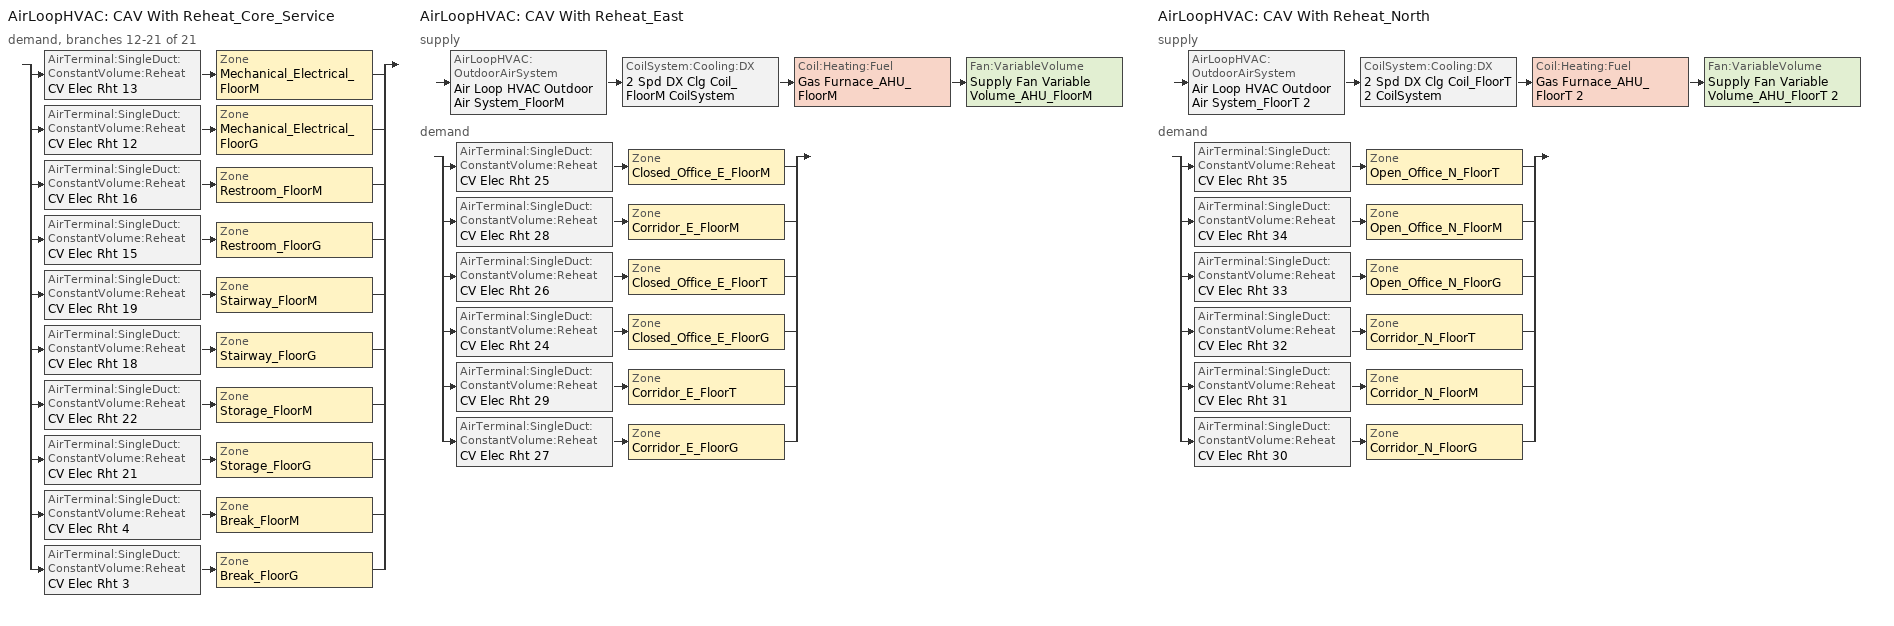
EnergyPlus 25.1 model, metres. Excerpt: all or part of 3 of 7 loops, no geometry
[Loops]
AirLoopHVAC 'CAV With Reheat_Core_Service'
 demand, branches 12-21 of 21: split
  | AirTerminal:SingleDuct:ConstantVolume:Reheat 'CV Elec Rht 13' > Zone 'Mechanical_Electrical_FloorM'
  | AirTerminal:SingleDuct:ConstantVolume:Reheat 'CV Elec Rht 12' > Zone 'Mechanical_Electrical_FloorG'
  | AirTerminal:SingleDuct:ConstantVolume:Reheat 'CV Elec Rht 16' > Zone 'Restroom_FloorM'
  | AirTerminal:SingleDuct:ConstantVolume:Reheat 'CV Elec Rht 15' > Zone 'Restroom_FloorG'
  | AirTerminal:SingleDuct:ConstantVolume:Reheat 'CV Elec Rht 19' > Zone 'Stairway_FloorM'
  | AirTerminal:SingleDuct:ConstantVolume:Reheat 'CV Elec Rht 18' > Zone 'Stairway_FloorG'
  | AirTerminal:SingleDuct:ConstantVolume:Reheat 'CV Elec Rht 22' > Zone 'Storage_FloorM'
  | AirTerminal:SingleDuct:ConstantVolume:Reheat 'CV Elec Rht 21' > Zone 'Storage_FloorG'
  | AirTerminal:SingleDuct:ConstantVolume:Reheat 'CV Elec Rht 4' > Zone 'Break_FloorM'
  | AirTerminal:SingleDuct:ConstantVolume:Reheat 'CV Elec Rht 3' > Zone 'Break_FloorG'
AirLoopHVAC 'CAV With Reheat_East'
 supply: AirLoopHVAC:OutdoorAirSystem 'Air Loop HVAC Outdoor Air System_FloorM' > CoilSystem:Cooling:DX '2 Spd DX Clg Coil_FloorM CoilSystem' > Coil:Heating:Fuel 'Gas Furnace_AHU_FloorM' > Fan:VariableVolume 'Supply Fan Variable Volume_AHU_FloorM'
 demand: split
  | AirTerminal:SingleDuct:ConstantVolume:Reheat 'CV Elec Rht 25' > Zone 'Closed_Office_E_FloorM'
  | AirTerminal:SingleDuct:ConstantVolume:Reheat 'CV Elec Rht 28' > Zone 'Corridor_E_FloorM'
  | AirTerminal:SingleDuct:ConstantVolume:Reheat 'CV Elec Rht 26' > Zone 'Closed_Office_E_FloorT'
  | AirTerminal:SingleDuct:ConstantVolume:Reheat 'CV Elec Rht 24' > Zone 'Closed_Office_E_FloorG'
  | AirTerminal:SingleDuct:ConstantVolume:Reheat 'CV Elec Rht 29' > Zone 'Corridor_E_FloorT'
  | AirTerminal:SingleDuct:ConstantVolume:Reheat 'CV Elec Rht 27' > Zone 'Corridor_E_FloorG'
AirLoopHVAC 'CAV With Reheat_North'
 supply: AirLoopHVAC:OutdoorAirSystem 'Air Loop HVAC Outdoor Air System_FloorT 2' > CoilSystem:Cooling:DX '2 Spd DX Clg Coil_FloorT 2 CoilSystem' > Coil:Heating:Fuel 'Gas Furnace_AHU_FloorT 2' > Fan:VariableVolume 'Supply Fan Variable Volume_AHU_FloorT 2'
 demand: split
  | AirTerminal:SingleDuct:ConstantVolume:Reheat 'CV Elec Rht 35' > Zone 'Open_Office_N_FloorT'
  | AirTerminal:SingleDuct:ConstantVolume:Reheat 'CV Elec Rht 34' > Zone 'Open_Office_N_FloorM'
  | AirTerminal:SingleDuct:ConstantVolume:Reheat 'CV Elec Rht 33' > Zone 'Open_Office_N_FloorG'
  | AirTerminal:SingleDuct:ConstantVolume:Reheat 'CV Elec Rht 32' > Zone 'Corridor_N_FloorT'
  | AirTerminal:SingleDuct:ConstantVolume:Reheat 'CV Elec Rht 31' > Zone 'Corridor_N_FloorM'
  | AirTerminal:SingleDuct:ConstantVolume:Reheat 'CV Elec Rht 30' > Zone 'Corridor_N_FloorG'
[DesignSpecification:OutdoorAir] Outdoor Air Method=Maximum; Outdoor Air Flow per Person {m3/s-person}=0.00707921; Outdoor Air Flow per Zone Floor Area {m3/s-m2}=0.000762; Outdoor Air Flow per Zone {m3/s}=0; Outdoor Air Flow Air Changes per Hour {1/hr}=0; Outdoor Air Schedule=OfficeMediumOfficeHVACAvail
DSOA_Open_Office_N_FloorG; DSOA_Closed_Office_E_FloorG; DSOA_Open_Office_N_FloorM; DSOA_Closed_Office_E_FloorM; DSOA_Open_Office_N_FloorT; DSOA_Closed_Office_E_FloorT; DSOA_Storage_FloorG; DSOA_Storage_FloorM; DSOA_Mechanical_Electrical_FloorG; DSOA_Mechanical_Electrical_FloorM; DSOA_Restroom_FloorG; DSOA_Restroom_FloorM; DSOA_Break_FloorG; DSOA_Break_FloorM; DSOA_Stairway_FloorG; DSOA_Stairway_FloorM; DSOA_Corridor_N_FloorG; DSOA_Corridor_E_FloorG; DSOA_Corridor_N_FloorM; DSOA_Corridor_E_FloorM; DSOA_Corridor_N_FloorT; DSOA_Corridor_E_FloorT
[Sizing:Zone] Zone Cooling Design Supply Air Temperature Input Method=SupplyAirTemperature; Zone Cooling Design Supply Air Temperature {C}=14; Zone Cooling Design Supply Air Temperature Difference {deltaC}=11.11; Zone Heating Design Supply Air Temperature Input Method=SupplyAirTemperature; Zone Heating Design Supply Air Temperature {C}=40; Zone Heating Design Supply Air Temperature Difference {deltaC}=11.11; Zone Cooling Design Supply Air Humidity Ratio {kgWater/kgDryAir}=0.0085; Zone Heating Design Supply Air Humidity Ratio {kgWater/kgDryAir}=0.008; Cooling Design Air Flow Method=DesignDay; Cooling Design Air Flow Rate {m3/s}=0; Cooling Minimum Air Flow per Zone Floor Area {m3/s-m2}=0.000762; Cooling Minimum Air Flow {m3/s}=0; Cooling Minimum Air Flow Fraction=0; Heating Design Air Flow Method=DesignDay; Heating Design Air Flow Rate {m3/s}=0; Heating Maximum Air Flow per Zone Floor Area {m3/s-m2}=0.002032; Heating Maximum Air Flow {m3/s}=0.141576; Heating Maximum Air Flow Fraction=0.3; Account for Dedicated Outdoor Air System=No; Zone Load Sizing Method=Sensible Load Only No Latent Load; Zone Latent Cooling Design Supply Air Humidity Ratio Input Method=HumidityRatioDifference; Zone Cooling Design Supply Air Humidity Ratio Difference {kgWater/kgDryAir}=0.005; Zone Latent Heating Design Supply Air Humidity Ratio Input Method=HumidityRatioDifference; Zone Humidification Design Supply Air Humidity Ratio Difference {kgWater/kgDryAir}=0.005; Type of Space Sum to Use=Coincident
Name | Design Specification Outdoor Air Object
Break_FloorG | DSOA_Break_FloorG
Break_FloorM | DSOA_Break_FloorM
Closed_Office_E_FloorG | DSOA_Closed_Office_E_FloorG
Closed_Office_E_FloorM | DSOA_Closed_Office_E_FloorM
Closed_Office_E_FloorT | DSOA_Closed_Office_E_FloorT
Corridor_E_FloorG | DSOA_Corridor_E_FloorG
Corridor_E_FloorM | DSOA_Corridor_E_FloorM
Corridor_E_FloorT | DSOA_Corridor_E_FloorT
Corridor_N_FloorG | DSOA_Corridor_N_FloorG
Corridor_N_FloorM | DSOA_Corridor_N_FloorM
Corridor_N_FloorT | DSOA_Corridor_N_FloorT
Mechanical_Electrical_FloorG | DSOA_Mechanical_Electrical_FloorG
Mechanical_Electrical_FloorM | DSOA_Mechanical_Electrical_FloorM
Open_Office_N_FloorG | DSOA_Open_Office_N_FloorG
Open_Office_N_FloorM | DSOA_Open_Office_N_FloorM
Open_Office_N_FloorT | DSOA_Open_Office_N_FloorT
Restroom_FloorG | DSOA_Restroom_FloorG
Restroom_FloorM | DSOA_Restroom_FloorM
Stairway_FloorG | DSOA_Stairway_FloorG
Stairway_FloorM | DSOA_Stairway_FloorM
Storage_FloorG | DSOA_Storage_FloorG
Storage_FloorM | DSOA_Storage_FloorM
[Sizing:System] Type of Load to Size On=Sensible; Design Outdoor Air Flow Rate {m3/s}=Autosize; Central Heating Maximum System Air Flow Ratio=0.3; Preheat Design Temperature {C}=7; Preheat Design Humidity Ratio {kgWater/kgDryAir}=0.008; Precool Design Temperature {C}=12.8; Precool Design Humidity Ratio {kgWater/kgDryAir}=0.008; Central Cooling Design Supply Air Temperature {C}=12.8; Central Heating Design Supply Air Temperature {C}=12.8; Type of Zone Sum to Use=Coincident; 100% Outdoor Air in Cooling=No; 100% Outdoor Air in Heating=No; Central Cooling Design Supply Air Humidity Ratio {kgWater/kgDryAir}=0.0085; Central Heating Design Supply Air Humidity Ratio {kgWater/kgDryAir}=0.008; Cooling Supply Air Flow Rate Method=DesignDay; Cooling Supply Air Flow Rate {m3/s}=0; Cooling Supply Air Flow Rate Per Floor Area {m3/s-m2}=0.00996765; Cooling Fraction of Autosized Cooling Supply Air Flow Rate=1; Cooling Supply Air Flow Rate Per Unit Cooling Capacity {m3/s-W}=3.94755e-05; Heating Supply Air Flow Rate Method=DesignDay; Heating Supply Air Flow Rate {m3/s}=0; Heating Supply Air Flow Rate Per Floor Area {m3/s-m2}=0.00996765; Heating Fraction of Autosized Heating Supply Air Flow Rate=1; Heating Fraction of Autosized Cooling Supply Air Flow Rate=1; Heating Supply Air Flow Rate Per Unit Heating Capacity {m3/s-W}=3.15882e-05; System Outdoor Air Method=ZoneSum; Zone Maximum Outdoor Air Fraction=1; Cooling Design Capacity Method=CoolingDesignCapacity; Cooling Design Capacity {W}=Autosize; Cooling Design Capacity Per Floor Area {W/m2}=234.7; Fraction of Autosized Cooling Design Capacity=1; Heating Design Capacity Method=HeatingDesignCapacity; Heating Design Capacity {W}=Autosize; Heating Design Capacity Per Floor Area {W/m2}=157; Fraction of Autosized Heating Design Capacity=1; Central Cooling Capacity Control Method=OnOff; Occupant Diversity=Autosize
CAV With Reheat_East; CAV With Reheat_North
[AirTerminal:SingleDuct:ConstantVolume:Reheat] Availability Schedule=Always On Discrete; Maximum Air Flow Rate {m3/s}=Autosize; Maximum Hot Water or Steam Flow Rate {m3/s}=Autosize; Minimum Hot Water or Steam Flow Rate {m3/s}=0; Convergence Tolerance=0.001; Maximum Reheat Air Temperature {C}=35
Name | Reheat Coil
CV Elec Rht 3 | CV Elec Rht Coil 3
CV Elec Rht 4 | CV Elec Rht Coil 4
CV Elec Rht 24 | CV Elec Rht Coil 24
CV Elec Rht 25 | CV Elec Rht Coil 25
CV Elec Rht 26 | CV Elec Rht Coil 26
CV Elec Rht 27 | CV Elec Rht Coil 27
CV Elec Rht 28 | CV Elec Rht Coil 28
CV Elec Rht 29 | CV Elec Rht Coil 29
CV Elec Rht 30 | CV Elec Rht Coil 30
CV Elec Rht 31 | CV Elec Rht Coil 31
CV Elec Rht 32 | CV Elec Rht Coil 32
CV Elec Rht 12 | CV Elec Rht Coil 12
CV Elec Rht 13 | CV Elec Rht Coil 13
CV Elec Rht 33 | CV Elec Rht Coil 33
CV Elec Rht 34 | CV Elec Rht Coil 34
CV Elec Rht 35 | CV Elec Rht Coil 35
CV Elec Rht 15 | CV Elec Rht Coil 15
CV Elec Rht 16 | CV Elec Rht Coil 16
CV Elec Rht 18 | CV Elec Rht Coil 18
CV Elec Rht 19 | CV Elec Rht Coil 19
CV Elec Rht 21 | CV Elec Rht Coil 21
CV Elec Rht 22 | CV Elec Rht Coil 22
[Zone equipment]
Break_FloorG: CV Elec Rht 3
Break_FloorM: CV Elec Rht 4
Closed_Office_E_FloorG: CV Elec Rht 24
Closed_Office_E_FloorM: CV Elec Rht 25
Closed_Office_E_FloorT: CV Elec Rht 26
Corridor_E_FloorG: CV Elec Rht 27
Corridor_E_FloorM: CV Elec Rht 28
Corridor_E_FloorT: CV Elec Rht 29
Corridor_N_FloorG: CV Elec Rht 30
Corridor_N_FloorM: CV Elec Rht 31
Corridor_N_FloorT: CV Elec Rht 32
Mechanical_Electrical_FloorG: CV Elec Rht 12
Mechanical_Electrical_FloorM: CV Elec Rht 13
Open_Office_N_FloorG: CV Elec Rht 33
Open_Office_N_FloorM: CV Elec Rht 34
Open_Office_N_FloorT: CV Elec Rht 35
Restroom_FloorG: Zone Exhaust Fan, CV Elec Rht 15
Restroom_FloorM: Zone Exhaust Fan 1, CV Elec Rht 16
Stairway_FloorG: CV Elec Rht 18
Stairway_FloorM: CV Elec Rht 19
Storage_FloorG: CV Elec Rht 21
Storage_FloorM: CV Elec Rht 22
[Fan:VariableVolume] Availability Schedule=OfficeMediumOfficeHVACAvail; Fan Total Efficiency=0.57; Pressure Rise {Pa}=946.3; Maximum Flow Rate {m3/s}=AutoSize; Fan Power Minimum Flow Rate Input Method=FixedFlowRate; Fan Power Minimum Flow Fraction=0; Fan Power Minimum Air Flow Rate {m3/s}=0; Motor Efficiency=0.88; Motor In Airstream Fraction=1; Fan Power Coefficient 1=0.0407599; Fan Power Coefficient 2=0.088045; Fan Power Coefficient 3=-0.0729261; Fan Power Coefficient 4=0.94374; Fan Power Coefficient 5=0
Supply Fan Variable Volume_AHU_FloorM; Supply Fan Variable Volume_AHU_FloorT 2
[Fan:ZoneExhaust] Availability Schedule=OfficeMediumOfficeHVACAvail; Fan Total Efficiency=0.65; Pressure Rise {Pa}=120; Maximum Flow Rate {m3/s}=0.0944; System Availability Manager Coupling Mode=Decoupled
Zone Exhaust Fan; Zone Exhaust Fan 1
[Coil:Cooling:DX:TwoSpeed] Availability Schedule=Always On Discrete; High Speed Gross Rated Total Cooling Capacity {W}=Autosize; High Speed Rated Sensible Heat Ratio=Autosize; High Speed Gross Rated Cooling COP {W/W}=3.3; High Speed Rated Air Flow Rate {m3/s}=Autosize; High Speed 2017 Rated Evaporator Fan Power Per Volume Flow Rate {W/(m3/s)}=773.3; High Speed 2023 Rated Evaporator Fan Power Per Volume Flow Rate {W/(m3/s)}=934.4; Unit Internal Static Air Pressure {Pa}=773.3; Total Cooling Capacity Function of Temperature Curve=OS:Curve:Biquadratic 25; Total Cooling Capacity Function of Flow Fraction Curve=OS:Curve:Quadratic 20; Energy Input Ratio Function of Temperature Curve=OS:Curve:Biquadratic 22; Energy Input Ratio Function of Flow Fraction Curve=OS:Curve:Quadratic 21; Part Load Fraction Correlation Curve=OS:Curve:Quadratic 22; Low Speed Gross Rated Total Cooling Capacity {W}=Autosize; Low Speed Gross Rated Sensible Heat Ratio=Autosize; Low Speed Gross Rated Cooling COP {W/W}=3.3; Low Speed Rated Air Flow Rate {m3/s}=Autosize; Low Speed 2017 Rated Evaporator Fan Power Per Volume Flow Rate {W/(m3/s)}=773.3; Low Speed 2023 Rated Evaporator Fan Power Per Volume Flow Rate {W/(m3/s)}=934.4; Low Speed Total Cooling Capacity Function of Temperature Curve=OS:Curve:Biquadratic 23; Low Speed Energy Input Ratio Function of Temperature Curve=OS:Curve:Biquadratic 24; Condenser Type=AirCooled; Minimum Outdoor Dry-Bulb Temperature for Compressor Operation {C}=-25; High Speed Evaporative Condenser Effectiveness=0; High Speed Evaporative Condenser Air Flow Rate {m3/s}=Autosize; High Speed Evaporative Condenser Pump Rated Power Consumption {W}=Autosize; Low Speed Evaporative Condenser Effectiveness=0; Low Speed Evaporative Condenser Air Flow Rate {m3/s}=Autosize; Low Speed Evaporative Condenser Pump Rated Power Consumption {W}=Autosize; Basin Heater Capacity {W/K}=10; Basin Heater Setpoint Temperature {C}=2
2 Spd DX Clg Coil_FloorM; 2 Spd DX Clg Coil_FloorT 2
[Coil:Heating:Electric] Availability Schedule=Always On Discrete; Efficiency=1; Nominal Capacity {W}=Autosize
CV Elec Rht Coil 3; CV Elec Rht Coil 4; CV Elec Rht Coil 24; CV Elec Rht Coil 25; CV Elec Rht Coil 26; CV Elec Rht Coil 27; CV Elec Rht Coil 28; CV Elec Rht Coil 29; CV Elec Rht Coil 30; CV Elec Rht Coil 31; CV Elec Rht Coil 32; CV Elec Rht Coil 12; CV Elec Rht Coil 13; CV Elec Rht Coil 33; CV Elec Rht Coil 34; CV Elec Rht Coil 35; CV Elec Rht Coil 15; CV Elec Rht Coil 16; CV Elec Rht Coil 18; CV Elec Rht Coil 19; CV Elec Rht Coil 21; CV Elec Rht Coil 22
[Coil:Heating:Fuel] Availability Schedule=Always On Discrete; Fuel Type=NaturalGas; Burner Efficiency=0.8; Nominal Capacity {W}=AutoSize; On Cycle Parasitic Electric Load {W}=0; Off Cycle Parasitic Fuel Load {W}=0
Gas Furnace_AHU_FloorM; Gas Furnace_AHU_FloorT 2
[CoilSystem:Cooling:DX] Availability Schedule=Always On Discrete
Name | Cooling Coil
2 Spd DX Clg Coil_FloorM CoilSystem | 2 Spd DX Clg Coil_FloorM
2 Spd DX Clg Coil_FloorT 2 CoilSystem | 2 Spd DX Clg Coil_FloorT 2
[HeatExchanger:AirToAir:SensibleAndLatent] Availability Schedule=Always Off Discrete; Nominal Supply Air Flow Rate {m3/s}=Autosize; Sensible Effectiveness at 100% Heating Air Flow=0.65; Latent Effectiveness at 100% Heating Air Flow=0; Sensible Effectiveness at 100% Cooling Air Flow=0.65; Latent Effectiveness at 100% Cooling Air Flow=0; Nominal Electric Power {W}=0; Supply Air Outlet Temperature Control=No; Heat Exchanger Type=Plate; Frost Control Type=None; Threshold Temperature {C}=1.7; Economizer Lockout=No; Sensible Effectiveness of Heating Air Flow Curve=ERV HX_SensHeatEff; Latent Effectiveness of Heating Air Flow Curve=ERV HX_LatHeatEff; Sensible Effectiveness of Cooling Air Flow Curve=ERV HX_SensCoolEff; Latent Effectiveness of Cooling Air Flow Curve=ERV HX_LatCoolEff
ERV HX_3; ERV HX_4
[Controller:OutdoorAir] Minimum Outdoor Air Flow Rate {m3/s}=0; Maximum Outdoor Air Flow Rate {m3/s}=Autosize; Economizer Control Type=FixedDryBulb; Economizer Control Action Type=ModulateFlow; Economizer Maximum Limit Dry-Bulb Temperature {C}=23.8889; Economizer Maximum Limit Enthalpy {J/kg}=116300; Economizer Minimum Limit Dry-Bulb Temperature {C}=7.22222; Lockout Type=NoLockout; Minimum Limit Type=FixedMinimum; Minimum Outdoor Air Schedule=OfficeMediumOfficeHVACAvail; Maximum Fraction of Outdoor Air Schedule=OfficeMediumOfficeHVACAvail; High Humidity Control=No; High Humidity Outdoor Air Flow Ratio=1; Control High Indoor Humidity Based on Outdoor Humidity Ratio=Yes; Heat Recovery Bypass Control Type=BypassWhenWithinEconomizerLimits; Economizer Operation Staging=InterlockedWithMechanicalCooling
Name | Mechanical Ventilation Controller
Controller Outdoor Air 2 | Controller Mechanical Ventilation 3
Controller Outdoor Air 3 | Controller Mechanical Ventilation 6
[Controller:MechanicalVentilation] Availability Schedule=OfficeMediumOfficeHVACAvail; Demand Controlled Ventilation=Yes; System Outdoor Air Method=ZoneSum
Name | Zone or ZoneList 1 | Design Specification Outdoor Air Object Name 1 | Zone or ZoneList 2 | Design Specification Outdoor Air Object Name 2 | Zone or ZoneList 3 | Design Specification Outdoor Air Object Name 3 | Zone or ZoneList 4 | Design Specification Outdoor Air Object Name 4 | Zone or ZoneList 5 | Design Specification Outdoor Air Object Name 5 | Zone or ZoneList 6 | Design Specification Outdoor Air Object Name 6
Controller Mechanical Ventilation 3 | Closed_Office_E_FloorM | DSOA_Closed_Office_E_FloorM | Corridor_E_FloorM | DSOA_Corridor_E_FloorM | Closed_Office_E_FloorT | DSOA_Closed_Office_E_FloorT | Closed_Office_E_FloorG | DSOA_Closed_Office_E_FloorG | Corridor_E_FloorT | DSOA_Corridor_E_FloorT | Corridor_E_FloorG | DSOA_Corridor_E_FloorG
Controller Mechanical Ventilation 6 | Open_Office_N_FloorT | DSOA_Open_Office_N_FloorT | Open_Office_N_FloorM | DSOA_Open_Office_N_FloorM | Open_Office_N_FloorG | DSOA_Open_Office_N_FloorG | Corridor_N_FloorT | DSOA_Corridor_N_FloorT | Corridor_N_FloorM | DSOA_Corridor_N_FloorM | Corridor_N_FloorG | DSOA_Corridor_N_FloorG
[AirLoopHVAC] Design Supply Air Flow Rate {m3/s}=AutoSize; Design Return Air Flow Fraction of Supply Air Flow=1
CAV With Reheat_East; CAV With Reheat_North
[SetpointManager:MixedAir] Control Variable=Temperature
Node 236 OS Default SPM; Node 114 OS Default SPM; Node 115 OS Default SPM; Node 116 OS Default SPM; Node 260 OS Default SPM; Node 259 OS Default SPM; Node 262 OS Default SPM; Node 263 OS Default SPM
[SetpointManager:Warmest] Control Variable=Temperature; Minimum Setpoint Temperature {C}=12.8; Maximum Setpoint Temperature {C}=15.6; Strategy=MaximumTemperature
Name | HVAC Air Loop
Warmest Zone Supply Air Temp Reset 1 | CAV With Reheat_East
Warmest Zone Supply Air Temp Reset 4 | CAV With Reheat_North
[Schedule:Constant]
Always On Discrete: On Off Limits, 1
Always Off Discrete: On Off Limits, 0
[Schedule:Day:Hourly]
OfficeMediumOfficeHVACAvailWD: OnOff, 0, 0, 0, 0, 0, 1, 1, 1, 1, 1, 1, 1, 1, 1, 1, 1, 1, 1, 1, 1, 1, 1, 1, 1
OfficeMediumOfficeHVACAvailSat; OfficeMediumOfficeHVACAvailSun: OnOff, 0, 0, 0, 0, 0, 0, 0, 0, 0, 0, 0, 0, 0, 0, 0, 0, 0, 0, 0, 0, 0, 0, 0, 0
[Schedule:Week:Daily]
OfficeMediumOfficeHVACAvailWk: OfficeMediumOfficeHVACAvailSun, OfficeMediumOfficeHVACAvailWD, OfficeMediumOfficeHVACAvailWD, OfficeMediumOfficeHVACAvailWD, OfficeMediumOfficeHVACAvailWD, OfficeMediumOfficeHVACAvailWD, OfficeMediumOfficeHVACAvailSat, OfficeMediumOfficeHVACAvailSun, OfficeMediumOfficeHVACAvailWD, OfficeMediumOfficeHVACAvailWD, OfficeMediumOfficeHVACAvailSun, OfficeMediumOfficeHVACAvailSun
[Schedule:Year]
OfficeMediumOfficeHVACAvail: OnOff, OfficeMediumOfficeHVACAvailWk, 1, 1, 12, 31
[Curve:Quadratic]
Name | Coefficient1 Constant | Coefficient2 x | Coefficient3 x**2 | Minimum Value of x | Maximum Value of x
OS:Curve:Quadratic 20 | 0.77136 | 0.34053 | -0.11088 | 0.75918 | 1.13877
OS:Curve:Quadratic 21 | 1.2055 | -0.32953 | 0.12308 | 0.75918 | 1.13877
OS:Curve:Quadratic 22 | 0.771 | 0.229 | 0 | 0 | 1
[Curve:Biquadratic] Minimum Value of x=17; Maximum Value of x=22; Minimum Value of y=13; Maximum Value of y=46
Name | Coefficient1 Constant | Coefficient2 x | Coefficient3 x**2 | Coefficient4 y | Coefficient5 y**2 | Coefficient6 x*y
OS:Curve:Biquadratic 25; OS:Curve:Biquadratic 23 | 0.42415 | 0.04426 | -0.00042 | 0.00333 | -8e-05 | -0.00021
OS:Curve:Biquadratic 22; OS:Curve:Biquadratic 24 | 1.23649 | -0.02431 | 0.00057 | -0.01434 | 0.00063 | -0.00038
[Table:IndependentVariable]
ERV HX_IndependentVariable: Linear, Linear, 0, 10, Dimensionless, 0.75, 1
[Table:IndependentVariableList]
ERV HX_SensHeatEff Independent Variable List; ERV HX_LatHeatEff Independent Variable List; ERV HX_SensCoolEff Independent Variable List; ERV HX_LatCoolEff Independent Variable List: ERV HX_IndependentVariable
[Table:Lookup]
ERV HX_SensHeatEff: ERV HX_SensHeatEff Independent Variable List, DivisorOnly, 0.76, 0, 10, Dimensionless, 0.81, 0.76
ERV HX_LatHeatEff: ERV HX_LatHeatEff Independent Variable List, DivisorOnly, 0.68, 0, 10, Dimensionless, 0.73, 0.68
ERV HX_SensCoolEff: ERV HX_SensCoolEff Independent Variable List, DivisorOnly, 0.76, 0, 10, Dimensionless, 0.81, 0.76
ERV HX_LatCoolEff: ERV HX_LatCoolEff Independent Variable List, DivisorOnly, 0.68, 0, 10, Dimensionless, 0.73, 0.68
